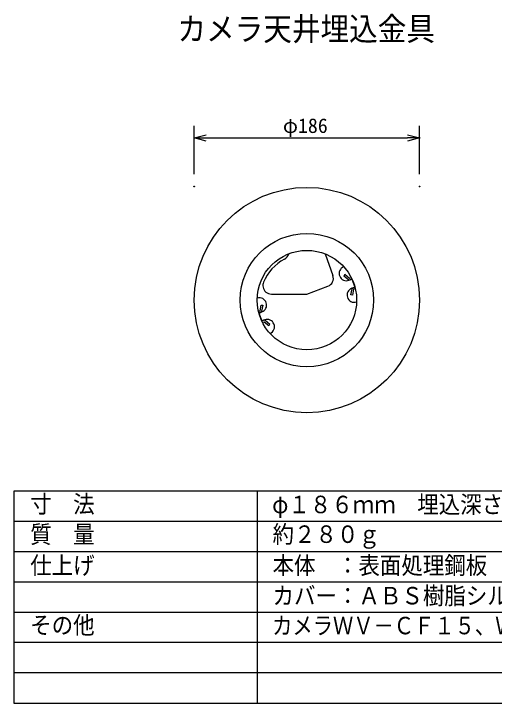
# Model space of a CAD drawing. Units: millimetres, scale not verified. Extents: x -63 to 63, y -57 to 57.
# Drawn here: x -62.5 to 16.8, y -56.5 to 57.3 of the extents above; entities that cross this region are included whole.
import ezdxf
from ezdxf.enums import TextEntityAlignment as Align

# ---------------------------------------------------------------- set-up
doc = ezdxf.new("R2010")
doc.units = ezdxf.units.MM
doc.header["$LTSCALE"] = 0.190236
doc.header["$PDMODE"] = 32
doc.header["$PDSIZE"] = 0.0951
for name, color, linetype in [('0-1_MOJI1', 2, 'Continuous'), ('0-2_WAKU', 1, 'Continuous'), ('0-3_GAIKEI', 1, 'Continuous'), ('0-4_SUNPO', 3, 'Continuous'), ('0-5_DEFPOINTS', 7, 'Continuous')]:
    doc.layers.add(name, color=color, linetype=linetype)
doc.styles.add('ＭＳ ゴシック', font='')
doc.styles.get('ＭＳ ゴシック').set_extended_font_data('MS Gothic')

# ---------------------------------------------------------------- blocks, each defined once
blk = doc.blocks.new('_OPEN30')
at = {"layer": '0-5_DEFPOINTS'}
blk.add_line((0, 0), (-1, 0), dxfattribs=at)
blk.add_lwpolyline([(-1, 0.26795), (0, 0), (-1, -0.26795)], dxfattribs=at)

msp = doc.modelspace()

# ---------------------------------------------------------------- linework, layer by layer
at = {"layer": '0-2_WAKU', "color": 4}
for p, q in [((-62.5001, -21.5), (-62.5001, -56.5001)), ((62.5001, -21.5), (-62.5001, -21.5)), ((-22.2945, -56.5001), (-22.2945, -21.5)), ((-62.5001, -56.5001), (62.5001, -56.5001))]:
    msp.add_line(p, q, dxfattribs=at)
at = {"layer": '0-2_WAKU'}
for p, q in [((62.5001, -26.5), (-62.5001, -26.5)), ((62.5001, -31.5001), (-62.5001, -31.5001)), ((62.5001, -36.5001), (-62.5001, -36.5001)), ((62.5001, -41.5001), (-62.5001, -41.5001)), ((62.5001, -46.5001), (-62.5001, -46.5001)), ((62.5001, -51.5001), (-62.5001, -51.5001))]:
    msp.add_line(p, q, dxfattribs=at)
at = {"layer": '0-3_GAIKEI'}
for p, q in [((-11.1284, 17.6803), (-9.8343, 14.1247)), ((-7.1909, 13.3336), (-6.6972, 13.5132)), ((-6.6972, 13.5132), (-7.003, 13.4022)), ((-6.6991, 13.5124), (-6.2182, 12.1977)), ((-14.1552, 11.062), (-10.671, 12.3303)), ((-6.712, 12.0178), (-6.2184, 12.1976)), ((-6.2184, 12.1976), (-6.5239, 12.086)), ((-19.9801, 11.062), (-14.1552, 11.062)), ((-21.5601, 8.1036), (-22.0537, 7.9238)), ((-22.0537, 7.9238), (-21.7482, 8.0354)), ((-22.052, 7.9245), (-21.5749, 6.6083)), ((-21.0812, 6.7878), (-21.5749, 6.6083)), ((-21.5749, 6.6083), (-21.2691, 6.7192))]:
    msp.add_line(p, q, dxfattribs=at)
for points in [[(-6.8015, 13.7306), (-7.0851, 13.6275), (-7.8512, 14.2701), (-8.0052, 14.0864), (-7.2391, 13.444)], [(-6.1585, 11.9639), (-6.442, 11.8607), (-6.6158, 10.876), (-6.8519, 10.9177), (-6.678, 11.9022)], [(-22.1136, 8.1575), (-21.8301, 8.2608), (-21.6563, 9.2455), (-21.4202, 9.2037), (-21.5941, 8.2192)], [(-21.4706, 6.3908), (-21.187, 6.4939), (-20.4209, 5.8513), (-20.2669, 6.0351), (-21.033, 6.6774)]]:
    msp.add_lwpolyline(points, dxfattribs=at)
at = {"layer": '0-3_GAIKEI', "color": 7}
for radius in [18.6, 11.0115, 8.2103]:
    msp.add_circle((-14.1319, 10.0622), radius, dxfattribs=at)
at = {"layer": '0-3_GAIKEI'}
for centre, radius, start, end in [((-18.6603, 18.2483), 1.6442, 300.06577, 340.09695), ((-14.1552, 10.0628), 7.6997, 118.56282, 157.61398), ((-7.6009, 14.4613), 1.2005, 112.37228, 202.3527), ((-11.1496, 13.6458), 1.3998, 289.9929, 20.00791), ((-7.6014, 14.4611), 1.1999, 202.35366, 290.00386), ((-19.9884, 12.4622), 1.3922, 157.49181, 190.18242), ((-7.0851, 13.6265), 0.2388, 229.82403, 290.10952), ((-19.9809, 12.4615), 1.3995, 190.1001, 270.03264), ((-6.3017, 10.8902), 1.1999, 109.99626, 197.64646), ((-6.4427, 11.8615), 0.2388, 109.8906, 170.17609), ((-21.971, 9.231), 1.2005, 17.6473, 107.62772), ((-6.3011, 10.8904), 1.2005, 197.64742, 287.62784), ((-21.9704, 9.2312), 1.1999, 289.99614, 17.64634), ((-21.8294, 8.26), 0.2388, 289.89048, 350.17597), ((-20.6707, 5.6603), 1.1999, 22.35354, 110.00374), ((-21.187, 6.495), 0.2388, 49.82391, 110.1094), ((-20.6712, 5.6601), 1.2005, 292.37216, 22.35258)]:
    msp.add_arc(centre, radius, start, end, dxfattribs=at)
at = {"layer": '0-4_SUNPO'}
for p, q in [((-32.732, 30.8236), (-32.732, 38.8236)), ((4.4681, 30.8236), (4.4681, 38.8236)), ((-30.7319, 36.8236), (2.4681, 36.8236))]:
    msp.add_line(p, q, dxfattribs=at)
at = {"layer": '0-5_DEFPOINTS'}
for p in [(4.4681, 36.8236), (-32.732, 28.8236), (4.4681, 28.8236)]:
    msp.add_point(p, dxfattribs=at)

# ---------------------------------------------------------------- block references
at = {"layer": '0-4_SUNPO', "xscale": 2, "yscale": 2, "rotation": 180}
msp.add_blockref('_OPEN30', (-32.732, 36.8236), dxfattribs=at)
at = {"layer": '0-4_SUNPO', "xscale": 2, "yscale": 2}
msp.add_blockref('_OPEN30', (4.4681, 36.8236), dxfattribs=at)

# ---------------------------------------------------------------- texts
at = {"layer": '0-1_MOJI1', "style": 'ＭＳ ゴシック'}
for s, height, width, p in [('カメラ天井埋込金具', 3.848, 0.9, (-35.5001, 51.7599)), ('寸\u3000法', 2.887, 0.9, (-59.7945, -25.93)), ('φ１８６ｍｍ\u3000埋込深さ６０ｍｍ', 2.887, 0.9, (-19.8638, -25.9989)), ('質\u3000量', 2.887, 0.9, (-59.7945, -30.9266)), ('約２８０ｇ', 2.887, 0.9, (-19.7945, -30.8993)), ('仕上げ', 2.887, 0.9, (-59.7945, -36.0552)), ('本体  ：表面処理鋼板', 2.887, 0.9, (-19.7945, -36.0552)), ('カバー：ＡＢＳ樹脂シルバーメタリック色塗装', 2.887, 0.9, (-19.7945, -41.0552)), ('その他', 2.887, 0.9, (-59.7945, -45.9232)), ('カメラＷＶ－ＣＦ１５、ＷＶ－ＣＦ２８４専用', 2.887, 0.85, (-19.8638, -45.9921))]:
    msp.add_text(s, height=height, dxfattribs=dict(at, width=width)).set_placement(p, align=Align.BOTTOM_LEFT)
at = {"layer": '0-4_SUNPO', "style": 'ＭＳ ゴシック'}
msp.add_text('φ186', height=2.406, dxfattribs=at).set_placement((-18.0853, 36.9332), align=Align.BOTTOM_LEFT)

doc.saveas('drawing.dxf')
